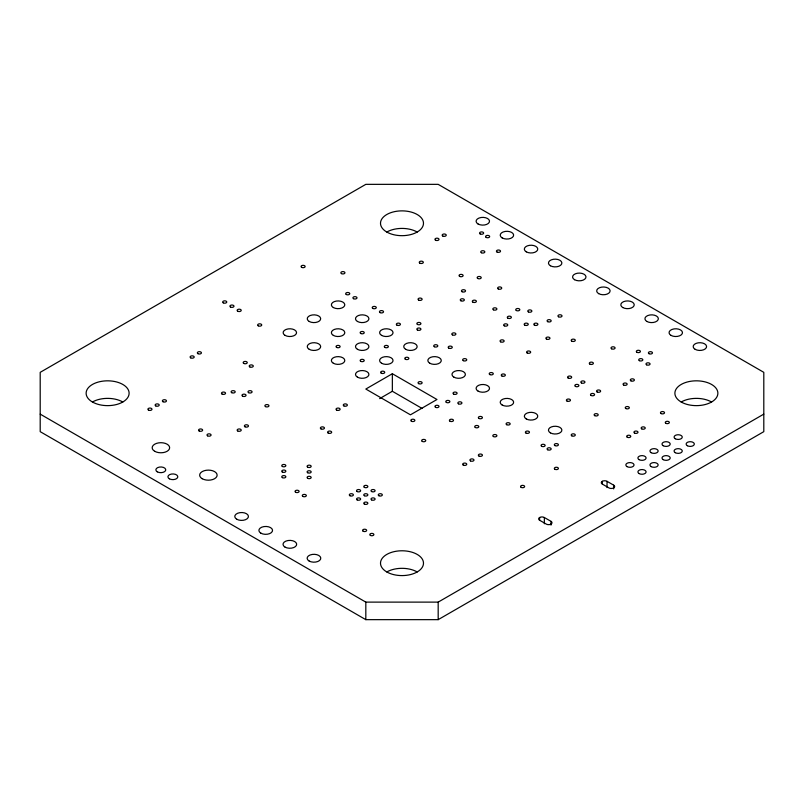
<?xml version="1.0" encoding="UTF-8"?>
<svg xmlns="http://www.w3.org/2000/svg" width="804" height="804" viewBox="0 0 804 804"><rect width="100%" height="100%" fill="white"/><g stroke="black" fill="none" stroke-linecap="round" stroke-linejoin="round"><path stroke-width="1.21" d="M392.352 373.729L365.82 389.046L410.442 414.814L436.974 399.498L392.352 373.729L392.352 391.277L422.1 408.452M379.619 398.633L392.352 391.277M40.2 414.12L365.82 602.116L438.18 602.116L763.8 414.12M438.18 619.653L763.8 431.658L763.8 372.342L438.18 184.347L365.82 184.347L40.2 372.342L40.2 431.658L365.82 619.653L438.18 619.653L438.18 602.116M602.286 483.837L602.286 481.325A3.357 1.94 0 0 1 607.03 481.325L613.673 485.164L613.673 488.922M551.001 521.344A3.357 1.94 0 0 1 551.001 524.087A3.357 1.94 0 0 1 546.258 524.087L539.605 520.248A3.357 1.94 0 0 1 539.605 517.515A3.357 1.94 0 0 1 544.358 517.515L551.001 521.344L551.001 525.112M607.03 481.325L607.03 487.596M544.358 517.515L544.358 523.776M539.605 517.515L539.605 520.017M365.82 602.116L365.82 619.653M386.804 232.044A21.487 12.402 0 0 0 422.753 226.477A21.487 12.402 0 0 0 396.442 211.291A21.487 12.402 0 0 0 386.804 232.044A21.487 12.402 0 0 1 417.196 232.044M92.43 402A21.487 12.402 0 0 0 128.379 396.442A21.487 12.402 0 0 0 102.058 381.247A21.487 12.402 0 0 0 92.43 402A21.487 12.402 0 0 1 122.811 402M386.804 571.956A21.487 12.402 0 0 0 422.753 566.398A21.487 12.402 0 0 0 396.442 551.202A21.487 12.402 0 0 0 386.804 571.956A21.487 12.402 0 0 1 417.196 571.956M681.189 402A21.487 12.402 0 0 0 717.138 396.442A21.487 12.402 0 0 0 690.817 381.247A21.487 12.402 0 0 0 681.189 402A21.487 12.402 0 0 1 711.57 402M602.286 481.325A3.357 1.94 0 0 0 602.286 484.068L608.929 487.907A3.357 1.94 0 0 0 613.673 487.907A3.357 1.94 0 0 0 613.673 485.164M302.867 496.41A2.04 1.176 0 0 0 306.284 495.887A2.04 1.176 0 0 0 303.781 494.44A2.04 1.176 0 0 0 302.867 496.41M353.519 298.676A2.04 1.176 0 0 0 356.936 298.143A2.04 1.176 0 0 0 354.433 296.696A2.04 1.176 0 0 0 353.519 298.676M418.643 383.619A2.04 1.176 0 0 0 422.06 383.086A2.04 1.176 0 0 0 419.557 381.649A2.04 1.176 0 0 0 418.643 383.619M462.059 291.711A2.04 1.176 0 0 0 465.476 291.179A2.04 1.176 0 0 0 462.973 289.741A2.04 1.176 0 0 0 462.059 291.711M442.763 236.004A2.04 1.176 0 0 0 446.18 235.482A2.04 1.176 0 0 0 443.677 234.034A2.04 1.176 0 0 0 442.763 236.004M307.691 478.31A2.04 1.176 0 0 0 311.108 477.787A2.04 1.176 0 0 0 308.605 476.34A2.04 1.176 0 0 0 307.691 478.31M528.389 311.902A2.04 1.176 0 0 0 531.806 311.369A2.04 1.176 0 0 0 529.303 309.932A2.04 1.176 0 0 0 528.389 311.902M265.481 406.593A2.04 1.176 0 0 0 268.898 406.07A2.04 1.176 0 0 0 266.395 404.623A2.04 1.176 0 0 0 265.481 406.593M336.635 410.08A2.04 1.176 0 0 0 340.052 409.548A2.04 1.176 0 0 0 337.549 408.1A2.04 1.176 0 0 0 336.635 410.08M346.283 294.495A2.04 1.176 0 0 0 349.7 293.962A2.04 1.176 0 0 0 347.197 292.525A2.04 1.176 0 0 0 346.283 294.495M418.643 300.063A2.04 1.176 0 0 0 422.06 299.54A2.04 1.176 0 0 0 419.557 298.093A2.04 1.176 0 0 0 418.643 300.063M611.603 348.805A2.04 1.176 0 0 0 615.02 348.273A2.04 1.176 0 0 0 612.517 346.836A2.04 1.176 0 0 0 611.603 348.805M481.355 252.717A2.04 1.176 0 0 0 484.772 252.185A2.04 1.176 0 0 0 482.269 250.747A2.04 1.176 0 0 0 481.355 252.717M446.381 402.412A2.04 1.176 0 0 0 449.798 401.889A2.04 1.176 0 0 0 447.295 400.442A2.04 1.176 0 0 0 446.381 402.412M282.365 477.616A2.04 1.176 0 0 0 285.782 477.084A2.04 1.176 0 0 0 283.279 475.646A2.04 1.176 0 0 0 282.365 477.616M197.945 353.68A2.04 1.176 0 0 0 201.362 353.147A2.04 1.176 0 0 0 198.859 351.71A2.04 1.176 0 0 0 197.945 353.68M190.709 357.85A2.04 1.176 0 0 0 194.126 357.328A2.04 1.176 0 0 0 191.623 355.881A2.04 1.176 0 0 0 190.709 357.85M558.539 316.776A2.04 1.176 0 0 0 561.956 316.243A2.04 1.176 0 0 0 559.453 314.806A2.04 1.176 0 0 0 558.539 316.776M453.617 394.06A2.04 1.176 0 0 0 457.034 393.538A2.04 1.176 0 0 0 454.531 392.091A2.04 1.176 0 0 0 453.617 394.06M516.329 310.505A2.04 1.176 0 0 0 519.746 309.982A2.04 1.176 0 0 0 517.243 308.535A2.04 1.176 0 0 0 516.329 310.505M507.887 318.163A2.04 1.176 0 0 0 511.304 317.64A2.04 1.176 0 0 0 508.801 316.193A2.04 1.176 0 0 0 507.887 318.163M547.685 321.65A2.04 1.176 0 0 0 551.102 321.118A2.04 1.176 0 0 0 548.599 319.68A2.04 1.176 0 0 0 547.685 321.65M636.929 352.283A2.04 1.176 0 0 0 640.346 351.76A2.04 1.176 0 0 0 637.843 350.313A2.04 1.176 0 0 0 636.929 352.283M500.651 341.841A2.04 1.176 0 0 0 504.068 341.308A2.04 1.176 0 0 0 501.565 339.871A2.04 1.176 0 0 0 500.651 341.841M497.033 252.024A2.04 1.176 0 0 0 500.45 251.491A2.04 1.176 0 0 0 497.947 250.044A2.04 1.176 0 0 0 497.033 252.024M460.853 300.756A2.04 1.176 0 0 0 464.27 300.234A2.04 1.176 0 0 0 461.767 298.786A2.04 1.176 0 0 0 460.853 300.756M477.737 278.475A2.04 1.176 0 0 0 481.154 277.953A2.04 1.176 0 0 0 478.651 276.506A2.04 1.176 0 0 0 477.737 278.475M525.977 433.054A2.04 1.176 0 0 0 529.394 432.522A2.04 1.176 0 0 0 526.891 431.085A2.04 1.176 0 0 0 525.977 433.054M504.269 325.821A2.04 1.176 0 0 0 507.686 325.298A2.04 1.176 0 0 0 505.183 323.851A2.04 1.176 0 0 0 504.269 325.821M506.681 424.693A2.04 1.176 0 0 0 510.098 424.17A2.04 1.176 0 0 0 507.595 422.723A2.04 1.176 0 0 0 506.681 424.693M527.183 352.976A2.04 1.176 0 0 0 530.6 352.453A2.04 1.176 0 0 0 528.097 351.006A2.04 1.176 0 0 0 527.183 352.976M493.415 436.532A2.04 1.176 0 0 0 496.832 436.009A2.04 1.176 0 0 0 494.329 434.562A2.04 1.176 0 0 0 493.415 436.532M478.943 418.432A2.04 1.176 0 0 0 482.36 417.899A2.04 1.176 0 0 0 479.857 416.462A2.04 1.176 0 0 0 478.943 418.432M489.797 374.563A2.04 1.176 0 0 0 493.214 374.041A2.04 1.176 0 0 0 490.711 372.594A2.04 1.176 0 0 0 489.797 374.563M493.415 309.811A2.04 1.176 0 0 0 496.832 309.279A2.04 1.176 0 0 0 494.329 307.842A2.04 1.176 0 0 0 493.415 309.811M458.441 403.809A2.04 1.176 0 0 0 461.858 403.276A2.04 1.176 0 0 0 459.355 401.839A2.04 1.176 0 0 0 458.441 403.809M472.913 302.153A2.04 1.176 0 0 0 476.33 301.621A2.04 1.176 0 0 0 473.827 300.183A2.04 1.176 0 0 0 472.913 302.153M448.793 348.112A2.04 1.176 0 0 0 452.21 347.579A2.04 1.176 0 0 0 449.707 346.132A2.04 1.176 0 0 0 448.793 348.112M463.265 360.644A2.04 1.176 0 0 0 466.682 360.112A2.04 1.176 0 0 0 464.179 358.664A2.04 1.176 0 0 0 463.265 360.644M501.857 375.96A2.04 1.176 0 0 0 505.274 375.428A2.04 1.176 0 0 0 502.771 373.991A2.04 1.176 0 0 0 501.857 375.96M475.325 427.487A2.04 1.176 0 0 0 478.742 426.954A2.04 1.176 0 0 0 476.239 425.507A2.04 1.176 0 0 0 475.325 427.487M258.245 325.821A2.04 1.176 0 0 0 261.662 325.298A2.04 1.176 0 0 0 259.159 323.851A2.04 1.176 0 0 0 258.245 325.821M566.981 401.025A2.04 1.176 0 0 0 570.398 400.492A2.04 1.176 0 0 0 567.895 399.055A2.04 1.176 0 0 0 566.981 401.025M594.719 415.648A2.04 1.176 0 0 0 598.136 415.115A2.04 1.176 0 0 0 595.633 413.678A2.04 1.176 0 0 0 594.719 415.648M568.187 378.051A2.04 1.176 0 0 0 571.604 377.518A2.04 1.176 0 0 0 569.101 376.071A2.04 1.176 0 0 0 568.187 378.051M661.049 413.557A2.04 1.176 0 0 0 664.466 413.025A2.04 1.176 0 0 0 661.963 411.588A2.04 1.176 0 0 0 661.049 413.557M641.753 428.874A2.04 1.176 0 0 0 645.17 428.351A2.04 1.176 0 0 0 642.667 426.904A2.04 1.176 0 0 0 641.753 428.874M534.419 325.128A2.04 1.176 0 0 0 537.836 324.605A2.04 1.176 0 0 0 535.333 323.158A2.04 1.176 0 0 0 534.419 325.128M571.805 341.147A2.04 1.176 0 0 0 575.222 340.615A2.04 1.176 0 0 0 572.719 339.167A2.04 1.176 0 0 0 571.805 341.147M546.479 339.057A2.04 1.176 0 0 0 549.896 338.524A2.04 1.176 0 0 0 547.393 337.087A2.04 1.176 0 0 0 546.479 339.057M396.935 325.128A2.04 1.176 0 0 0 400.352 324.605A2.04 1.176 0 0 0 397.849 323.158A2.04 1.176 0 0 0 396.935 325.128M417.437 324.434A2.04 1.176 0 0 0 420.854 323.901A2.04 1.176 0 0 0 418.351 322.464A2.04 1.176 0 0 0 417.437 324.434M343.871 405.899A2.04 1.176 0 0 0 347.288 405.367A2.04 1.176 0 0 0 344.785 403.93A2.04 1.176 0 0 0 343.871 405.899M581.453 382.925A2.04 1.176 0 0 0 584.87 382.392A2.04 1.176 0 0 0 582.367 380.945A2.04 1.176 0 0 0 581.453 382.925M575.423 386.402A2.04 1.176 0 0 0 578.84 385.87A2.04 1.176 0 0 0 576.337 384.433A2.04 1.176 0 0 0 575.423 386.402M597.131 391.97A2.04 1.176 0 0 0 600.548 391.447A2.04 1.176 0 0 0 598.045 390A2.04 1.176 0 0 0 597.131 391.97M591.101 395.457A2.04 1.176 0 0 0 594.518 394.925A2.04 1.176 0 0 0 592.015 393.478A2.04 1.176 0 0 0 591.101 395.457M634.517 433.054A2.04 1.176 0 0 0 637.934 432.522A2.04 1.176 0 0 0 635.431 431.085A2.04 1.176 0 0 0 634.517 433.054M627.281 437.235A2.04 1.176 0 0 0 630.698 436.703A2.04 1.176 0 0 0 628.195 435.255A2.04 1.176 0 0 0 627.281 437.235M646.577 364.815A2.04 1.176 0 0 0 649.994 364.292A2.04 1.176 0 0 0 647.491 362.845A2.04 1.176 0 0 0 646.577 364.815M639.341 360.644A2.04 1.176 0 0 0 642.758 360.112A2.04 1.176 0 0 0 640.255 358.664A2.04 1.176 0 0 0 639.341 360.644M486.179 237.401A2.04 1.176 0 0 0 489.596 236.868A2.04 1.176 0 0 0 487.093 235.431A2.04 1.176 0 0 0 486.179 237.401M480.149 233.914A2.04 1.176 0 0 0 483.566 233.391A2.04 1.176 0 0 0 481.063 231.944A2.04 1.176 0 0 0 480.149 233.914M524.771 325.128A2.04 1.176 0 0 0 528.188 324.605A2.04 1.176 0 0 0 525.685 323.158A2.04 1.176 0 0 0 524.771 325.128M589.895 364.122A2.04 1.176 0 0 0 593.312 363.589A2.04 1.176 0 0 0 590.809 362.152A2.04 1.176 0 0 0 589.895 364.122M623.663 385.005A2.04 1.176 0 0 0 627.08 384.483A2.04 1.176 0 0 0 624.577 383.036A2.04 1.176 0 0 0 623.663 385.005M630.899 380.835A2.04 1.176 0 0 0 634.316 380.302A2.04 1.176 0 0 0 631.813 378.865A2.04 1.176 0 0 0 630.899 380.835M435.527 240.185A2.04 1.176 0 0 0 438.944 239.652A2.04 1.176 0 0 0 436.441 238.215A2.04 1.176 0 0 0 435.527 240.185M380.051 312.595A2.04 1.176 0 0 0 383.468 312.073A2.04 1.176 0 0 0 380.965 310.625A2.04 1.176 0 0 0 380.051 312.595M372.815 308.414A2.04 1.176 0 0 0 376.232 307.892A2.04 1.176 0 0 0 373.729 306.445A2.04 1.176 0 0 0 372.815 308.414M417.437 330.002A2.04 1.176 0 0 0 420.854 329.479A2.04 1.176 0 0 0 418.351 328.032A2.04 1.176 0 0 0 417.437 330.002M328.193 433.054A2.04 1.176 0 0 0 331.61 432.522A2.04 1.176 0 0 0 329.107 431.085A2.04 1.176 0 0 0 328.193 433.054M320.957 428.874A2.04 1.176 0 0 0 324.374 428.351A2.04 1.176 0 0 0 321.871 426.904A2.04 1.176 0 0 0 320.957 428.874M162.971 401.719A2.04 1.176 0 0 0 166.388 401.196A2.04 1.176 0 0 0 163.885 399.749A2.04 1.176 0 0 0 162.971 401.719M155.735 405.899A2.04 1.176 0 0 0 159.152 405.367A2.04 1.176 0 0 0 156.649 403.93A2.04 1.176 0 0 0 155.735 405.899M148.499 410.08A2.04 1.176 0 0 0 151.916 409.548A2.04 1.176 0 0 0 149.413 408.1A2.04 1.176 0 0 0 148.499 410.08M231.713 392.674A2.04 1.176 0 0 0 235.13 392.141A2.04 1.176 0 0 0 232.627 390.694A2.04 1.176 0 0 0 231.713 392.674M222.065 394.06A2.04 1.176 0 0 0 225.482 393.538A2.04 1.176 0 0 0 222.979 392.091A2.04 1.176 0 0 0 222.065 394.06M243.773 363.428A2.04 1.176 0 0 0 247.19 362.895A2.04 1.176 0 0 0 244.687 361.458A2.04 1.176 0 0 0 243.773 363.428M249.803 366.905A2.04 1.176 0 0 0 253.22 366.383A2.04 1.176 0 0 0 250.717 364.936A2.04 1.176 0 0 0 249.803 366.905M237.743 311.208A2.04 1.176 0 0 0 241.16 310.676A2.04 1.176 0 0 0 238.657 309.228A2.04 1.176 0 0 0 237.743 311.208M223.271 302.847A2.04 1.176 0 0 0 226.688 302.324A2.04 1.176 0 0 0 224.185 300.877A2.04 1.176 0 0 0 223.271 302.847M230.507 307.027A2.04 1.176 0 0 0 233.924 306.495A2.04 1.176 0 0 0 231.421 305.058A2.04 1.176 0 0 0 230.507 307.027M207.593 435.838A2.04 1.176 0 0 0 211.01 435.306A2.04 1.176 0 0 0 208.507 433.869A2.04 1.176 0 0 0 207.593 435.838M199.151 430.964A2.04 1.176 0 0 0 202.568 430.431A2.04 1.176 0 0 0 200.065 428.994A2.04 1.176 0 0 0 199.151 430.964M435.527 407.286A2.04 1.176 0 0 0 438.944 406.764A2.04 1.176 0 0 0 436.441 405.316A2.04 1.176 0 0 0 435.527 407.286M411.407 421.216A2.04 1.176 0 0 0 414.824 420.683A2.04 1.176 0 0 0 412.321 419.246A2.04 1.176 0 0 0 411.407 421.216M381.257 373.177A2.04 1.176 0 0 0 384.674 372.644A2.04 1.176 0 0 0 382.171 371.197A2.04 1.176 0 0 0 381.257 373.177M405.377 359.247A2.04 1.176 0 0 0 408.794 358.715A2.04 1.176 0 0 0 406.291 357.277A2.04 1.176 0 0 0 405.377 359.247M360.755 361.338A2.04 1.176 0 0 0 364.172 360.805A2.04 1.176 0 0 0 361.669 359.368A2.04 1.176 0 0 0 360.755 361.338M336.635 347.408A2.04 1.176 0 0 0 340.052 346.886A2.04 1.176 0 0 0 337.549 345.439A2.04 1.176 0 0 0 336.635 347.408M360.755 333.489A2.04 1.176 0 0 0 364.172 332.956A2.04 1.176 0 0 0 361.669 331.509A2.04 1.176 0 0 0 360.755 333.489M384.875 347.408A2.04 1.176 0 0 0 388.292 346.886A2.04 1.176 0 0 0 385.789 345.439A2.04 1.176 0 0 0 384.875 347.408M463.265 465.084A2.04 1.176 0 0 0 466.682 464.551A2.04 1.176 0 0 0 464.179 463.114A2.04 1.176 0 0 0 463.265 465.084M470.501 460.903A2.04 1.176 0 0 0 473.918 460.38A2.04 1.176 0 0 0 471.415 458.933A2.04 1.176 0 0 0 470.501 460.903M478.943 456.029A2.04 1.176 0 0 0 482.36 455.506A2.04 1.176 0 0 0 479.857 454.059A2.04 1.176 0 0 0 478.943 456.029M541.655 446.28A2.04 1.176 0 0 0 545.072 445.758A2.04 1.176 0 0 0 542.569 444.31A2.04 1.176 0 0 0 541.655 446.28M547.685 449.768A2.04 1.176 0 0 0 551.102 449.235A2.04 1.176 0 0 0 548.599 447.788A2.04 1.176 0 0 0 547.685 449.768M571.805 435.838A2.04 1.176 0 0 0 575.222 435.306A2.04 1.176 0 0 0 572.719 433.869A2.04 1.176 0 0 0 571.805 435.838M554.921 445.587A2.04 1.176 0 0 0 558.338 445.054A2.04 1.176 0 0 0 555.835 443.617A2.04 1.176 0 0 0 554.921 445.587M422.261 441.406A2.04 1.176 0 0 0 425.678 440.883A2.04 1.176 0 0 0 423.175 439.436A2.04 1.176 0 0 0 422.261 441.406M371.609 491.535A2.04 1.176 0 0 0 375.026 491.013A2.04 1.176 0 0 0 372.523 489.566A2.04 1.176 0 0 0 371.609 491.535M378.845 495.716A2.04 1.176 0 0 0 382.262 495.194A2.04 1.176 0 0 0 379.759 493.746A2.04 1.176 0 0 0 378.845 495.716M364.373 495.716A2.04 1.176 0 0 0 367.79 495.194A2.04 1.176 0 0 0 365.287 493.746A2.04 1.176 0 0 0 364.373 495.716M371.609 499.897A2.04 1.176 0 0 0 375.026 499.364A2.04 1.176 0 0 0 372.523 497.927A2.04 1.176 0 0 0 371.609 499.897M357.137 491.535A2.04 1.176 0 0 0 360.554 491.013A2.04 1.176 0 0 0 358.051 489.566A2.04 1.176 0 0 0 357.137 491.535M364.373 487.365A2.04 1.176 0 0 0 367.79 486.832A2.04 1.176 0 0 0 365.287 485.395A2.04 1.176 0 0 0 364.373 487.365M349.901 495.716A2.04 1.176 0 0 0 353.318 495.194A2.04 1.176 0 0 0 350.815 493.746A2.04 1.176 0 0 0 349.901 495.716M357.137 499.897A2.04 1.176 0 0 0 360.554 499.364A2.04 1.176 0 0 0 358.051 497.927A2.04 1.176 0 0 0 357.137 499.897M364.373 504.078A2.04 1.176 0 0 0 367.79 503.545A2.04 1.176 0 0 0 365.287 502.098A2.04 1.176 0 0 0 364.373 504.078M307.691 467.174A2.04 1.176 0 0 0 311.108 466.642A2.04 1.176 0 0 0 308.605 465.194A2.04 1.176 0 0 0 307.691 467.174M307.691 472.742A2.04 1.176 0 0 0 311.108 472.209A2.04 1.176 0 0 0 308.605 470.772A2.04 1.176 0 0 0 307.691 472.742M282.365 466.471A2.04 1.176 0 0 0 285.782 465.948A2.04 1.176 0 0 0 283.279 464.501A2.04 1.176 0 0 0 282.365 466.471M282.365 472.048A2.04 1.176 0 0 0 285.782 471.516A2.04 1.176 0 0 0 283.279 470.069A2.04 1.176 0 0 0 282.365 472.048M452.411 334.876A2.04 1.176 0 0 0 455.828 334.353A2.04 1.176 0 0 0 453.325 332.906A2.04 1.176 0 0 0 452.411 334.876M434.321 346.715A2.04 1.176 0 0 0 437.738 346.182A2.04 1.176 0 0 0 435.235 344.745A2.04 1.176 0 0 0 434.321 346.715M419.849 263.159A2.04 1.176 0 0 0 423.266 262.637A2.04 1.176 0 0 0 420.763 261.189A2.04 1.176 0 0 0 419.849 263.159M498.239 288.927A2.04 1.176 0 0 0 501.656 288.395A2.04 1.176 0 0 0 499.153 286.948A2.04 1.176 0 0 0 498.239 288.927M449.999 421.216A2.04 1.176 0 0 0 453.416 420.683A2.04 1.176 0 0 0 450.913 419.246A2.04 1.176 0 0 0 449.999 421.216M554.921 469.255A2.04 1.176 0 0 0 558.338 468.732A2.04 1.176 0 0 0 555.835 467.285A2.04 1.176 0 0 0 554.921 469.255M521.153 487.365A2.04 1.176 0 0 0 524.57 486.832A2.04 1.176 0 0 0 522.067 485.395A2.04 1.176 0 0 0 521.153 487.365M242.567 396.151A2.04 1.176 0 0 0 245.984 395.618A2.04 1.176 0 0 0 243.481 394.181A2.04 1.176 0 0 0 242.567 396.151M248.597 392.674A2.04 1.176 0 0 0 252.014 392.141A2.04 1.176 0 0 0 249.511 390.694A2.04 1.176 0 0 0 248.597 392.674M625.844 408.543A2.04 1.176 0 0 0 629.261 408.02A2.04 1.176 0 0 0 626.758 406.573A2.04 1.176 0 0 0 625.844 408.543M648.989 353.68A2.04 1.176 0 0 0 652.406 353.147A2.04 1.176 0 0 0 649.903 351.71A2.04 1.176 0 0 0 648.989 353.68M665.873 423.306A2.04 1.176 0 0 0 669.29 422.773A2.04 1.176 0 0 0 666.787 421.336A2.04 1.176 0 0 0 665.873 423.306M341.459 273.601A2.04 1.176 0 0 0 344.876 273.079A2.04 1.176 0 0 0 342.373 271.631A2.04 1.176 0 0 0 341.459 273.601M301.661 267.34A2.04 1.176 0 0 0 305.078 266.807A2.04 1.176 0 0 0 302.575 265.37A2.04 1.176 0 0 0 301.661 267.34M237.743 430.964A2.04 1.176 0 0 0 241.16 430.431A2.04 1.176 0 0 0 238.657 428.994A2.04 1.176 0 0 0 237.743 430.964M244.979 426.783A2.04 1.176 0 0 0 248.396 426.261A2.04 1.176 0 0 0 245.893 424.813A2.04 1.176 0 0 0 244.979 426.783M295.631 492.239A2.04 1.176 0 0 0 299.048 491.706A2.04 1.176 0 0 0 296.545 490.269A2.04 1.176 0 0 0 295.631 492.239M370.403 535.404A2.04 1.176 0 0 0 373.82 534.881A2.04 1.176 0 0 0 371.317 533.434A2.04 1.176 0 0 0 370.403 535.404M363.167 531.223A2.04 1.176 0 0 0 366.584 530.7A2.04 1.176 0 0 0 364.081 529.253A2.04 1.176 0 0 0 363.167 531.223M459.647 276.395A2.04 1.176 0 0 0 463.064 275.862A2.04 1.176 0 0 0 460.561 274.415A2.04 1.176 0 0 0 459.647 276.395M405.698 349.318A6.713 3.879 0 0 0 416.924 347.579A6.713 3.879 0 0 0 408.703 342.836A6.713 3.879 0 0 0 405.698 349.318M381.578 363.247A6.713 3.879 0 0 0 392.804 361.509A6.713 3.879 0 0 0 384.583 356.755A6.713 3.879 0 0 0 381.578 363.247M357.458 377.166A6.713 3.879 0 0 0 368.684 375.428A6.713 3.879 0 0 0 360.463 370.684A6.713 3.879 0 0 0 357.458 377.166M357.458 321.469A6.713 3.879 0 0 0 368.684 319.731A6.713 3.879 0 0 0 360.463 314.977A6.713 3.879 0 0 0 357.458 321.469M333.338 335.389A6.713 3.879 0 0 0 344.564 333.66A6.713 3.879 0 0 0 336.343 328.906A6.713 3.879 0 0 0 333.338 335.389M309.218 349.318A6.713 3.879 0 0 0 320.444 347.579A6.713 3.879 0 0 0 312.223 342.836A6.713 3.879 0 0 0 309.218 349.318M478.058 223.984A6.713 3.879 0 0 0 489.284 222.246A6.713 3.879 0 0 0 481.063 217.502A6.713 3.879 0 0 0 478.058 223.984M502.178 237.914A6.713 3.879 0 0 0 513.404 236.175A6.713 3.879 0 0 0 505.183 231.431A6.713 3.879 0 0 0 502.178 237.914M526.298 251.843A6.713 3.879 0 0 0 537.524 250.104A6.713 3.879 0 0 0 529.303 245.351A6.713 3.879 0 0 0 526.298 251.843M550.418 265.762A6.713 3.879 0 0 0 561.644 264.024A6.713 3.879 0 0 0 553.423 259.28A6.713 3.879 0 0 0 550.418 265.762M574.538 279.691A6.713 3.879 0 0 0 585.764 277.953A6.713 3.879 0 0 0 577.543 273.209A6.713 3.879 0 0 0 574.538 279.691M598.658 293.621A6.713 3.879 0 0 0 609.884 291.882A6.713 3.879 0 0 0 601.663 287.128A6.713 3.879 0 0 0 598.658 293.621M622.778 307.54A6.713 3.879 0 0 0 634.004 305.801A6.713 3.879 0 0 0 625.783 301.058A6.713 3.879 0 0 0 622.778 307.54M646.898 321.469A6.713 3.879 0 0 0 658.124 319.731A6.713 3.879 0 0 0 649.903 314.977A6.713 3.879 0 0 0 646.898 321.469M671.018 335.389A6.713 3.879 0 0 0 682.244 333.66A6.713 3.879 0 0 0 674.023 328.906A6.713 3.879 0 0 0 671.018 335.389M695.138 349.318A6.713 3.879 0 0 0 706.364 347.579A6.713 3.879 0 0 0 698.143 342.836A6.713 3.879 0 0 0 695.138 349.318M429.818 363.247A6.713 3.879 0 0 0 441.044 361.509A6.713 3.879 0 0 0 432.823 356.755A6.713 3.879 0 0 0 429.818 363.247M453.938 377.166A6.713 3.879 0 0 0 465.164 375.428A6.713 3.879 0 0 0 456.943 370.684A6.713 3.879 0 0 0 453.938 377.166M478.058 391.096A6.713 3.879 0 0 0 489.284 389.357A6.713 3.879 0 0 0 481.063 384.613A6.713 3.879 0 0 0 478.058 391.096M502.178 405.025A6.713 3.879 0 0 0 513.404 403.286A6.713 3.879 0 0 0 505.183 398.533A6.713 3.879 0 0 0 502.178 405.025M526.298 418.944A6.713 3.879 0 0 0 537.524 417.206A6.713 3.879 0 0 0 529.303 412.462A6.713 3.879 0 0 0 526.298 418.944M550.418 432.874A6.713 3.879 0 0 0 561.644 431.135A6.713 3.879 0 0 0 553.423 426.381A6.713 3.879 0 0 0 550.418 432.874M675.28 438.763A4.1 2.362 0 0 0 682.134 437.708A4.1 2.362 0 0 0 677.119 434.813A4.1 2.362 0 0 0 675.28 438.763M687.34 445.728A4.1 2.362 0 0 0 694.194 444.672A4.1 2.362 0 0 0 689.179 441.768A4.1 2.362 0 0 0 687.34 445.728M663.22 445.728A4.1 2.362 0 0 0 670.074 444.672A4.1 2.362 0 0 0 665.059 441.768A4.1 2.362 0 0 0 663.22 445.728M675.28 452.692A4.1 2.362 0 0 0 682.134 451.627A4.1 2.362 0 0 0 677.119 448.732A4.1 2.362 0 0 0 675.28 452.692M651.16 452.692A4.1 2.362 0 0 0 658.014 451.627A4.1 2.362 0 0 0 652.999 448.732A4.1 2.362 0 0 0 651.16 452.692M663.22 459.657A4.1 2.362 0 0 0 670.074 458.592A4.1 2.362 0 0 0 665.059 455.697A4.1 2.362 0 0 0 663.22 459.657M639.1 459.657A4.1 2.362 0 0 0 645.954 458.592A4.1 2.362 0 0 0 640.939 455.697A4.1 2.362 0 0 0 639.1 459.657M651.16 466.621A4.1 2.362 0 0 0 658.014 465.556A4.1 2.362 0 0 0 652.999 462.662A4.1 2.362 0 0 0 651.16 466.621M627.04 466.621A4.1 2.362 0 0 0 633.894 465.556A4.1 2.362 0 0 0 628.879 462.662A4.1 2.362 0 0 0 627.04 466.621M639.1 473.576A4.1 2.362 0 0 0 645.954 472.521A4.1 2.362 0 0 0 640.939 469.626A4.1 2.362 0 0 0 639.1 473.576M236.778 519.253A6.824 3.94 0 0 0 248.195 517.485A6.824 3.94 0 0 0 239.833 512.661A6.824 3.94 0 0 0 236.778 519.253M260.898 533.183A6.824 3.94 0 0 0 272.315 531.414A6.824 3.94 0 0 0 263.953 526.59A6.824 3.94 0 0 0 260.898 533.183M285.018 547.102A6.824 3.94 0 0 0 296.435 545.343A6.824 3.94 0 0 0 288.073 540.519A6.824 3.94 0 0 0 285.018 547.102M309.138 561.031A6.824 3.94 0 0 0 320.555 559.262A6.824 3.94 0 0 0 312.193 554.438A6.824 3.94 0 0 0 309.138 561.031M154.74 451.305A8.733 5.035 0 0 0 169.342 449.054A8.733 5.035 0 0 0 158.659 442.873A8.733 5.035 0 0 0 154.74 451.305M202.226 478.722A8.733 5.035 0 0 0 216.829 476.46A8.733 5.035 0 0 0 206.136 470.29A8.733 5.035 0 0 0 202.226 478.722M169.363 478.802A4.945 2.854 0 0 0 177.634 477.516A4.945 2.854 0 0 0 171.584 474.028A4.945 2.854 0 0 0 169.363 478.802M157.303 471.837A4.945 2.854 0 0 0 165.574 470.561A4.945 2.854 0 0 0 159.524 467.064A4.945 2.854 0 0 0 157.303 471.837M333.338 307.54A6.713 3.879 0 0 0 344.564 305.801A6.713 3.879 0 0 0 336.343 301.058A6.713 3.879 0 0 0 333.338 307.54M309.218 321.469A6.713 3.879 0 0 0 320.444 319.731A6.713 3.879 0 0 0 312.223 314.977A6.713 3.879 0 0 0 309.218 321.469M285.098 335.389A6.713 3.879 0 0 0 296.324 333.66A6.713 3.879 0 0 0 288.103 328.906A6.713 3.879 0 0 0 285.098 335.389M381.578 335.389A6.713 3.879 0 0 0 392.804 333.66A6.713 3.879 0 0 0 384.583 328.906A6.713 3.879 0 0 0 381.578 335.389M357.458 349.318A6.713 3.879 0 0 0 368.684 347.579A6.713 3.879 0 0 0 360.463 342.836A6.713 3.879 0 0 0 357.458 349.318M333.338 363.247A6.713 3.879 0 0 0 344.564 361.509A6.713 3.879 0 0 0 336.343 356.755A6.713 3.879 0 0 0 333.338 363.247"/></g></svg>
